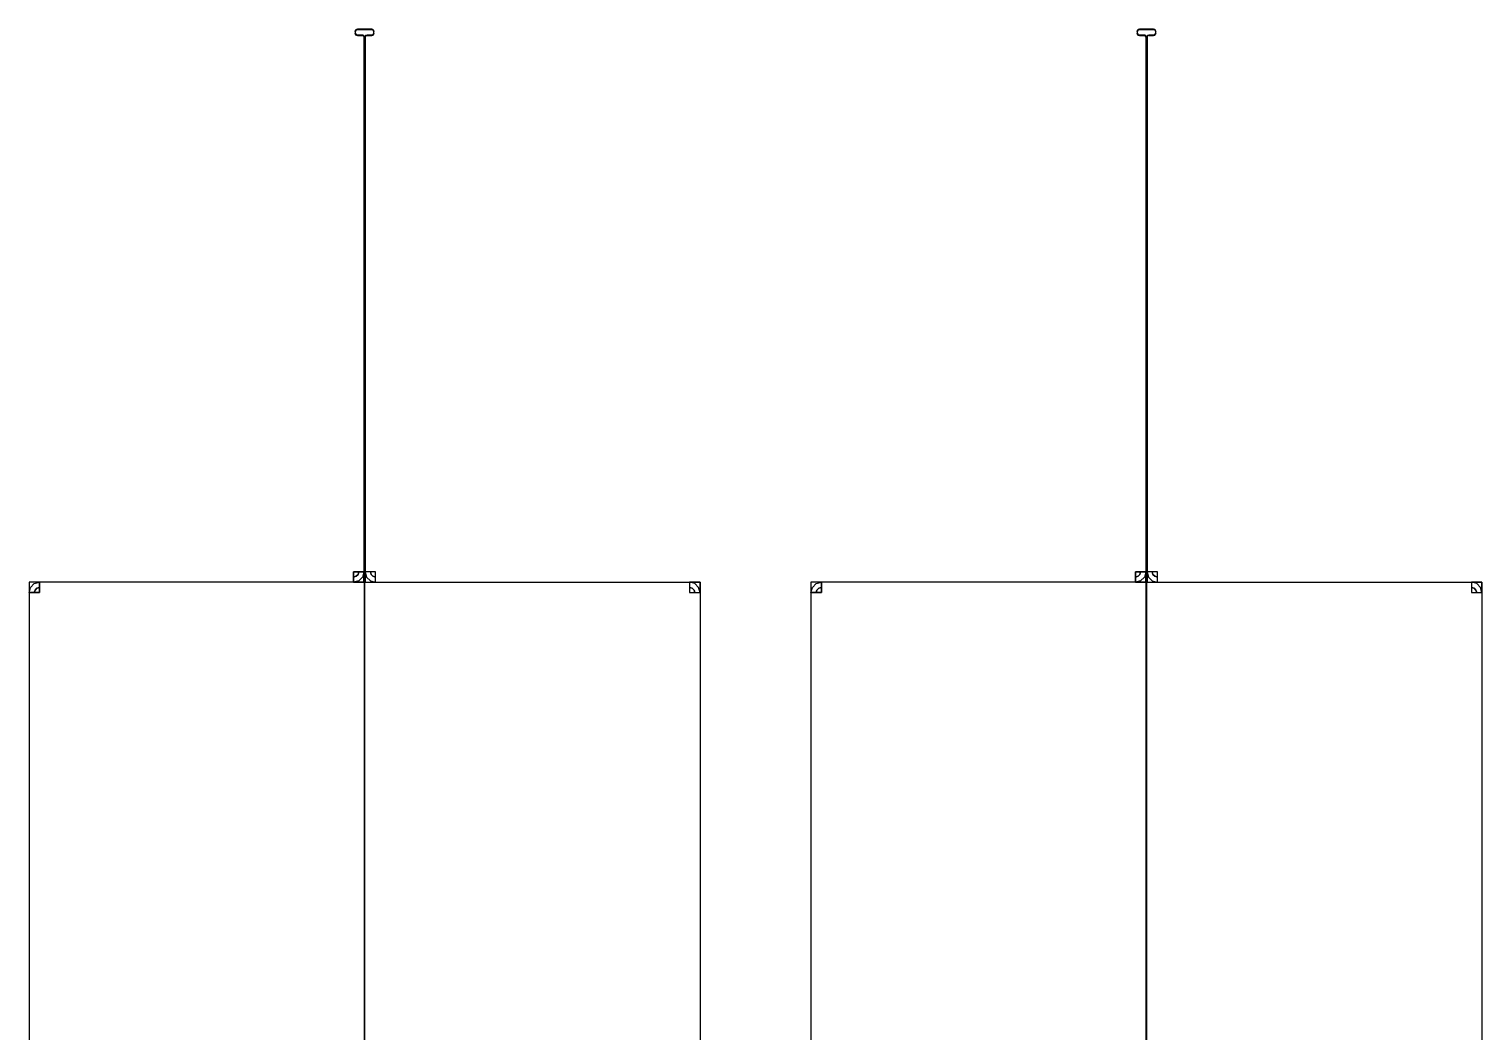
# Model space of a CAD drawing. Extents: x -50899 to 50899, y -48295 to 50898.
# Drawn here: x -25024 to -14526, y 13826 to 21070 of the extents above; entities that cross this region are included whole.
import ezdxf

# ---------------------------------------------------------------- set-up
doc = ezdxf.new("R2010")
doc.units = 0

# ---------------------------------------------------------------- blocks, each defined once
blk = doc.blocks.new('C1C')
for points in [[(2657, 45203), (2659, 45212), (2665, 45218), (2674, 45220), (2674, 45218), (2666, 45216), (2661, 45211), (2659, 45203), (2657, 45203)], [(2660, 45190), (2660, 45203), (2657, 45203), (2657, 45190), (2660, 45190)], [(2674, 45174), (2665, 45176), (2659, 45182), (2657, 45190), (2659, 45190), (2661, 45183), (2666, 45177), (2674, 45175), (2674, 45174)], [(2659, 45203), (2661, 45211), (2666, 45216), (2674, 45218), (2674, 45217), (2667, 45215), (2662, 45210), (2660, 45203), (2659, 45203)], [(2674, 45175), (2666, 45177), (2661, 45183), (2659, 45190), (2660, 45190), (2662, 45184), (2667, 45179), (2674, 45177), (2674, 45175)], [(2674, 45217), (2777, 45217), (2777, 45220), (2674, 45220), (2674, 45217)], [(2707, 45177), (2674, 45177), (2674, 45174), (2707, 45174), (2707, 45177)], [(2724, 45160), (2721, 45169), (2715, 45175), (2707, 45177), (2707, 45175), (2715, 45173), (2720, 45168), (2722, 45160), (2724, 45160)], [(2722, 45160), (2720, 45168), (2715, 45173), (2707, 45175), (2707, 45174), (2714, 45172), (2719, 45167), (2721, 45160), (2722, 45160)], [(2724, 41225), (2724, 45160), (2721, 45160), (2721, 41225), (2724, 41225)], [(2727, 45160), (2729, 45169), (2735, 45175), (2743, 45177), (2743, 45175), (2736, 45173), (2730, 45168), (2728, 45160), (2727, 45160)], [(2727, 41225), (2727, 45160), (2730, 45160), (2730, 41225), (2727, 41225)], [(2728, 45160), (2730, 45168), (2736, 45173), (2743, 45175), (2743, 45174), (2736, 45172), (2731, 45167), (2730, 45160), (2728, 45160)], [(2743, 45174), (2777, 45174), (2777, 45177), (2743, 45177), (2743, 45174)], [(2793, 45203), (2791, 45212), (2785, 45218), (2777, 45220), (2777, 45218), (2784, 45216), (2789, 45211), (2792, 45203), (2793, 45203)], [(2792, 45203), (2789, 45211), (2784, 45216), (2777, 45218), (2777, 45217), (2783, 45215), (2788, 45210), (2790, 45203), (2792, 45203)], [(2777, 45174), (2785, 45176), (2791, 45182), (2793, 45190), (2792, 45190), (2789, 45183), (2784, 45177), (2777, 45175), (2777, 45174)], [(2777, 45175), (2784, 45177), (2789, 45183), (2792, 45190), (2790, 45190), (2788, 45184), (2783, 45179), (2777, 45177), (2777, 45175)], [(2793, 45190), (2793, 45203), (2790, 45203), (2790, 45190), (2793, 45190)], [(2721, 41225), (2721, 41300), (2646, 41300), (2646, 41225), (2721, 41225)], [(2721, 41300), (2710, 41262), (2683, 41235), (2646, 41225), (2646, 41262), (2664, 41267), (2678, 41281), (2683, 41300), (2721, 41300)], [(2683, 41300), (2678, 41281), (2664, 41267), (2646, 41262), (2646, 41300), (2646, 41300), (2646, 41300), (2646, 41300), (2683, 41300)], [(2805, 41225), (2805, 41300), (2730, 41300), (2730, 41225), (2805, 41225)], [(2730, 41300), (2740, 41262), (2767, 41235), (2805, 41225), (2805, 41262), (2786, 41267), (2772, 41281), (2767, 41300), (2730, 41300)], [(2767, 41300), (2772, 41281), (2786, 41267), (2805, 41262), (2805, 41300), (2805, 41300), (2805, 41300), (2805, 41300), (2767, 41300)], [(2724, 35125), (2724, 41225), (301, 41225), (301, 35125), (2724, 35125)], [(301, 41225), (301, 41150), (376, 41150), (376, 41225), (301, 41225)], [(301, 41150), (311, 41187), (339, 41215), (376, 41225), (376, 41187), (357, 41182), (344, 41168), (339, 41150), (301, 41150)], [(339, 41150), (344, 41168), (357, 41182), (376, 41187), (376, 41150), (376, 41150), (376, 41150), (376, 41150), (339, 41150)], [(2727, 35125), (2727, 41225), (5149, 41225), (5149, 35125), (2727, 35125)], [(5074, 41225), (5074, 41150), (5149, 41150), (5149, 41225), (5074, 41225)], [(5149, 41150), (5139, 41187), (5112, 41215), (5074, 41225), (5074, 41187), (5093, 41182), (5106, 41168), (5112, 41150), (5149, 41150)], [(5112, 41150), (5106, 41168), (5093, 41182), (5074, 41187), (5074, 41150), (5074, 41150), (5074, 41150), (5074, 41150), (5112, 41150)]]:
    blk.add_lwpolyline(points)
blk = doc.blocks.new('C1D')
for points in [[(2657, 45203), (2659, 45212), (2665, 45218), (2674, 45220), (2674, 45218), (2666, 45216), (2661, 45211), (2659, 45203), (2657, 45203)], [(2660, 45190), (2660, 45203), (2657, 45203), (2657, 45190), (2660, 45190)], [(2674, 45174), (2665, 45176), (2659, 45182), (2657, 45190), (2659, 45190), (2661, 45183), (2666, 45177), (2674, 45175), (2674, 45174)], [(2659, 45203), (2661, 45211), (2666, 45216), (2674, 45218), (2674, 45217), (2667, 45215), (2662, 45210), (2660, 45203), (2659, 45203)], [(2674, 45175), (2666, 45177), (2661, 45183), (2659, 45190), (2660, 45190), (2662, 45184), (2667, 45179), (2674, 45177), (2674, 45175)], [(2674, 45217), (2777, 45217), (2777, 45220), (2674, 45220), (2674, 45217)], [(2707, 45177), (2674, 45177), (2674, 45174), (2707, 45174), (2707, 45177)], [(2724, 45160), (2721, 45169), (2715, 45175), (2707, 45177), (2707, 45175), (2715, 45173), (2720, 45168), (2722, 45160), (2724, 45160)], [(2722, 45160), (2720, 45168), (2715, 45173), (2707, 45175), (2707, 45174), (2714, 45172), (2719, 45167), (2721, 45160), (2722, 45160)], [(2724, 41225), (2724, 45160), (2721, 45160), (2721, 41225), (2724, 41225)], [(2727, 45160), (2729, 45169), (2735, 45175), (2743, 45177), (2743, 45175), (2736, 45173), (2730, 45168), (2728, 45160), (2727, 45160)], [(2727, 41225), (2727, 45160), (2730, 45160), (2730, 41225), (2727, 41225)], [(2728, 45160), (2730, 45168), (2736, 45173), (2743, 45175), (2743, 45174), (2736, 45172), (2731, 45167), (2730, 45160), (2728, 45160)], [(2743, 45174), (2777, 45174), (2777, 45177), (2743, 45177), (2743, 45174)], [(2793, 45203), (2791, 45212), (2785, 45218), (2777, 45220), (2777, 45218), (2784, 45216), (2789, 45211), (2792, 45203), (2793, 45203)], [(2792, 45203), (2789, 45211), (2784, 45216), (2777, 45218), (2777, 45217), (2783, 45215), (2788, 45210), (2790, 45203), (2792, 45203)], [(2777, 45174), (2785, 45176), (2791, 45182), (2793, 45190), (2792, 45190), (2789, 45183), (2784, 45177), (2777, 45175), (2777, 45174)], [(2777, 45175), (2784, 45177), (2789, 45183), (2792, 45190), (2790, 45190), (2788, 45184), (2783, 45179), (2777, 45177), (2777, 45175)], [(2793, 45190), (2793, 45203), (2790, 45203), (2790, 45190), (2793, 45190)], [(2721, 41225), (2721, 41300), (2646, 41300), (2646, 41225), (2721, 41225)], [(2721, 41300), (2710, 41262), (2683, 41235), (2646, 41225), (2646, 41262), (2664, 41267), (2678, 41281), (2683, 41300), (2721, 41300)], [(2683, 41300), (2678, 41281), (2664, 41267), (2646, 41262), (2646, 41300), (2646, 41300), (2646, 41300), (2646, 41300), (2683, 41300)], [(2805, 41225), (2805, 41300), (2730, 41300), (2730, 41225), (2805, 41225)], [(2730, 41300), (2740, 41262), (2767, 41235), (2805, 41225), (2805, 41262), (2786, 41267), (2772, 41281), (2767, 41300), (2730, 41300)], [(2767, 41300), (2772, 41281), (2786, 41267), (2805, 41262), (2805, 41300), (2805, 41300), (2805, 41300), (2805, 41300), (2767, 41300)], [(2724, 35125), (2724, 41225), (301, 41225), (301, 35125), (2724, 35125)], [(301, 41225), (301, 41150), (376, 41150), (376, 41225), (301, 41225)], [(301, 41150), (311, 41187), (339, 41215), (376, 41225), (376, 41187), (357, 41182), (344, 41168), (339, 41150), (301, 41150)], [(339, 41150), (344, 41168), (357, 41182), (376, 41187), (376, 41150), (376, 41150), (376, 41150), (376, 41150), (339, 41150)], [(2727, 35125), (2727, 41225), (5149, 41225), (5149, 35125), (2727, 35125)], [(5074, 41225), (5074, 41150), (5149, 41150), (5149, 41225), (5074, 41225)], [(5149, 41150), (5139, 41187), (5112, 41215), (5074, 41225), (5074, 41187), (5093, 41182), (5106, 41168), (5112, 41150), (5149, 41150)], [(5112, 41150), (5106, 41168), (5093, 41182), (5074, 41187), (5074, 41150), (5074, 41150), (5074, 41150), (5074, 41150), (5112, 41150)]]:
    blk.add_lwpolyline(points)

msp = doc.modelspace()

# ---------------------------------------------------------------- block references
for name, p in [('C1C', (-25325, -24150)), ('C1D', (-19675, -24150))]:
    msp.add_blockref(name, p)

doc.saveas('drawing.dxf')
